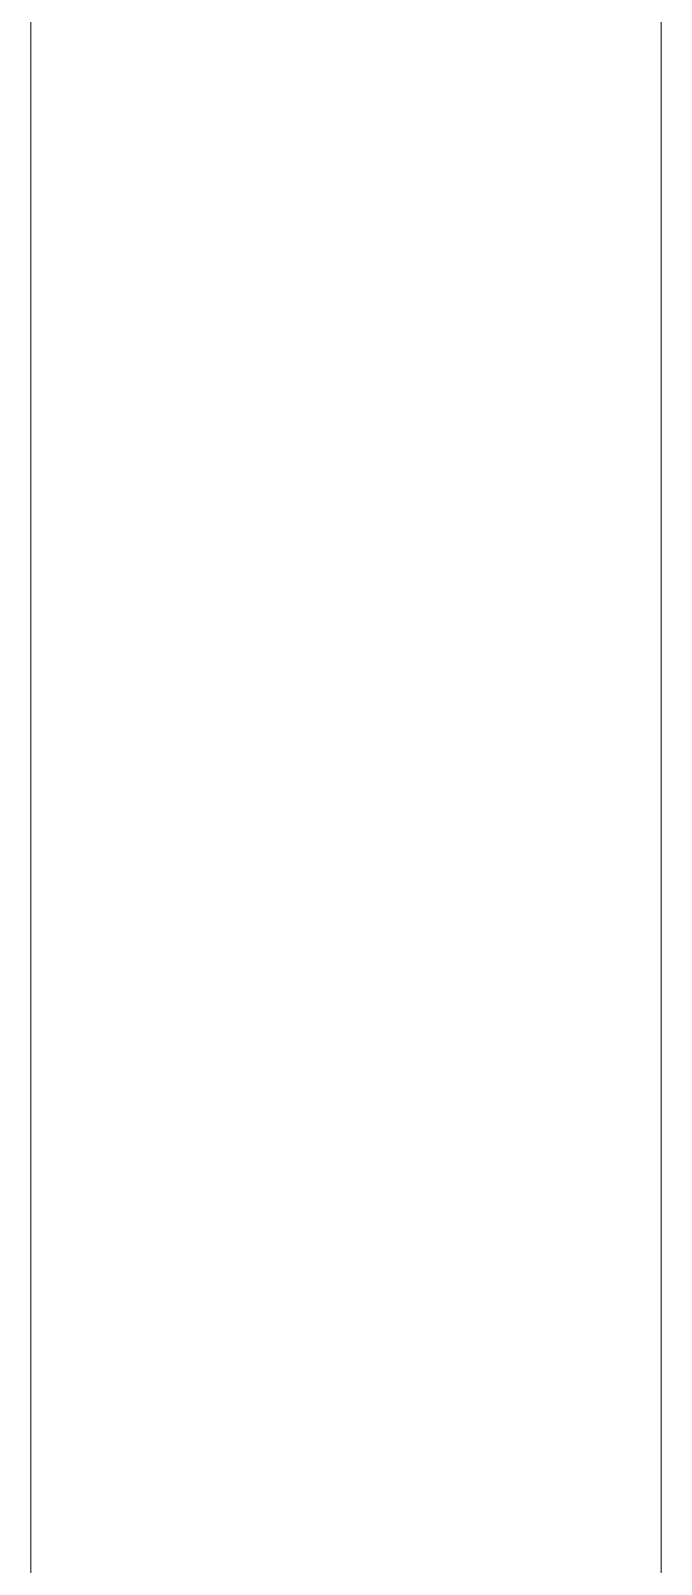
# Model space of a CAD drawing. Header units: millimetres. Extents: x -5300 to 98858, y -5196 to 93886.
# Drawn here: x -300 to -150, y 44330 to 44695 of the extents above; entities that cross this region are included whole.
import ezdxf

# ---------------------------------------------------------------- set-up
doc = ezdxf.new("R2010")
doc.units = ezdxf.units.MM
doc.layers.add('Перекрытия', color=7, linetype='Continuous', lineweight=18, true_color=0x7f7f7f)
doc.layers.add('Стены', color=7, linetype='Continuous', lineweight=18, true_color=0x7f7f7f)

# ---------------------------------------------------------------- blocks, each defined once
blk = doc.blocks.new('ПЕР-003 - ПЕР-003-240210-Подвал')
at = {"layer": 'Перекрытия', "color": 254, "true_color": 0xd4d4d4}
for p, q in [((-150, 89650), (-150, 36650)), ((-150, 36650), (-150, 89650))]:
    blk.add_line(p, q, dxfattribs=at)
blk = doc.blocks.new('СТН-01 - СТН-01-240558-Подвал')
at = {"layer": 'Стены', "color": 254, "true_color": 0xd4d4d4}
for p, q in [((-300, 79400), (-300, 43700)), ((-300, 43700), (-300, 79400)), ((-300, 44000), (-300, 45600)), ((-300, 45600), (-300, 44000))]:
    blk.add_line(p, q, dxfattribs=at)
blk = doc.blocks.new('СТН-01 - СТН-01-240562-Подвал')
blk.add_blockref('СТН-01 - СТН-01-240558-Подвал', (0, 0))

msp = doc.modelspace()

# ---------------------------------------------------------------- linework, layer by layer
at = {"layer": 'Перекрытия', "color": 254, "true_color": 0xd4d4d4}
for p, q in [((-150, 36650), (-150, 89650)), ((-150, 89650), (-150, 36650)), ((-300, 45900), (-300, 43700)), ((-300, 43700), (-300, 45900))]:
    msp.add_line(p, q, dxfattribs=at)

# ---------------------------------------------------------------- block references
msp.add_blockref('ПЕР-003 - ПЕР-003-240210-Подвал', (0, 0), dxfattribs=at)
at = {"layer": 'Стены', "color": 254, "true_color": 0xd4d4d4}
msp.add_blockref('СТН-01 - СТН-01-240562-Подвал', (0, 0), dxfattribs=at)

doc.saveas('drawing.dxf')
